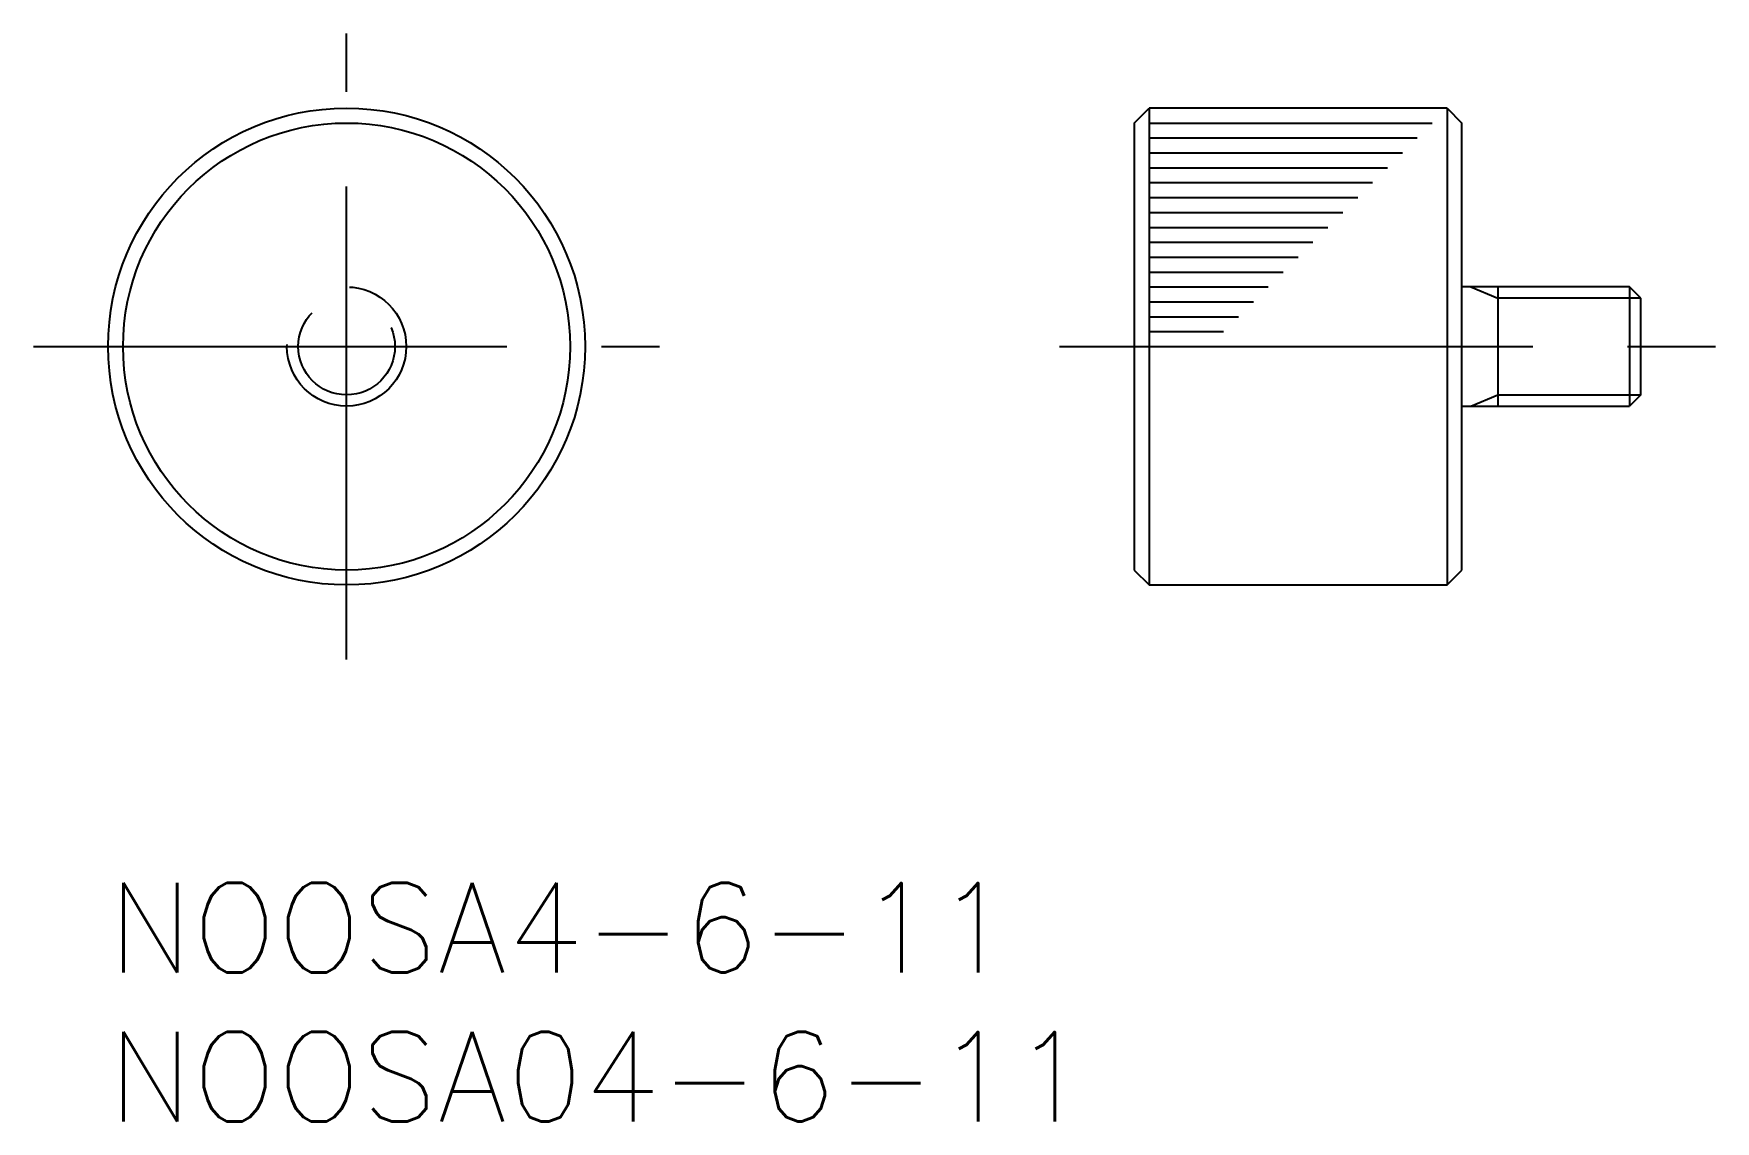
# Model space of a CAD drawing. Extents: x -2.5 to 53.9, y -8 to 28.5.
import ezdxf

# ---------------------------------------------------------------- set-up
doc = ezdxf.new("R2010")
doc.units = 0
doc.header["$LTSCALE"] = 0.5
doc.linetypes.add('CENTER', pattern=[50.8, 31.75, -6.35, 6.35, -6.35])
doc.linetypes.add('DASHED', pattern=[19.05, 12.7, -6.35])
for name, color, linetype in [('MSM_CENTER', 1, 'CENTER'), ('MSM_CONTINUOUS', 7, 'CONTINUOUS'), ('MSM_DASHED', 4, 'DASHED'), ('MSM_NARROW', 5, 'CONTINUOUS'), ('MSM_PART_NUMBER', 7, 'CONTINUOUS')]:
    doc.layers.add(name, color=color, linetype=linetype)
doc.styles.get("Standard").update_dxf_attribs({"font": 'txt.shx', "height": 3, "bigfont": 'bigfont.shx'})

# ---------------------------------------------------------------- blocks, each defined once
blk = doc.blocks.new('*U2')
at = {"layer": 'MSM_PART_NUMBER'}
blk.add_text('NOOSA4-6-11', height=3, dxfattribs=at).set_placement((0, -3))
blk = doc.blocks.new('*U3')
at = {"layer": 'MSM_PART_NUMBER'}
blk.add_text('NOOSA04-6-11', height=3, dxfattribs=at).set_placement((0, -8))

msp = doc.modelspace()

# ---------------------------------------------------------------- linework, layer by layer
at = {"layer": 'MSM_CENTER'}
for p, q in [((8, 7.5), (8, 28.5)), ((-2.5, 18), (18.5, 18)), ((31.921, 18), (53.921, 18))]:
    msp.add_line(p, q, dxfattribs=at)
at = {"layer": 'MSM_CONTINUOUS'}
for p, q in [((34.421, 25.5), (34.921, 26)), ((34.921, 26), (34.921, 10)), ((44.921, 26), (34.921, 26)), ((44.921, 26), (44.921, 10)), ((44.921, 26), (45.421, 25.5)), ((34.421, 25.5), (34.421, 10.5)), ((45.421, 10.5), (45.421, 25.5)), ((51.042, 20), (45.421, 20)), ((46.621, 20), (46.621, 16)), ((51.421, 19.621), (51.042, 20)), ((51.042, 20), (51.042, 16)), ((51.421, 16.379), (51.421, 19.621)), ((51.421, 16.379), (51.042, 16)), ((45.421, 16), (51.042, 16)), ((34.421, 10.5), (34.921, 10)), ((44.921, 10), (45.421, 10.5)), ((34.921, 10), (44.921, 10))]:
    msp.add_line(p, q, dxfattribs=at)
for radius in [8, 7.5]:
    msp.add_circle((8, 18), radius, dxfattribs=at)
at = {"layer": 'MSM_DASHED'}
for radius in [2, 1.621]:
    msp.add_circle((8, 18), radius, dxfattribs=at)
at = {"layer": 'MSM_NARROW'}
for p, q in [((34.921, 25.5), (44.421, 25.5)), ((34.921, 25), (43.921, 25)), ((34.921, 24.5), (43.421, 24.5)), ((34.921, 24), (42.921, 24)), ((34.921, 23.5), (42.421, 23.5)), ((34.921, 23), (41.921, 23)), ((34.921, 22.5), (41.421, 22.5)), ((34.921, 22), (40.921, 22)), ((34.921, 21.5), (40.421, 21.5)), ((34.921, 21), (39.921, 21)), ((34.921, 20.5), (39.421, 20.5)), ((34.921, 20), (38.921, 20)), ((45.712, 20), (46.621, 19.621)), ((34.921, 19.5), (38.421, 19.5)), ((51.421, 19.621), (46.621, 19.621)), ((34.921, 19), (37.921, 19)), ((34.921, 18.5), (37.421, 18.5)), ((34.921, 18), (36.921, 18)), ((45.712, 16), (46.621, 16.379)), ((46.621, 16.379), (51.421, 16.379))]:
    msp.add_line(p, q, dxfattribs=at)

# ---------------------------------------------------------------- block references
at = {"layer": 'MSM_CONTINUOUS'}
for name in ['*U2', '*U3']:
    msp.add_blockref(name, (0, 0), dxfattribs=at)

doc.saveas('drawing.dxf')
